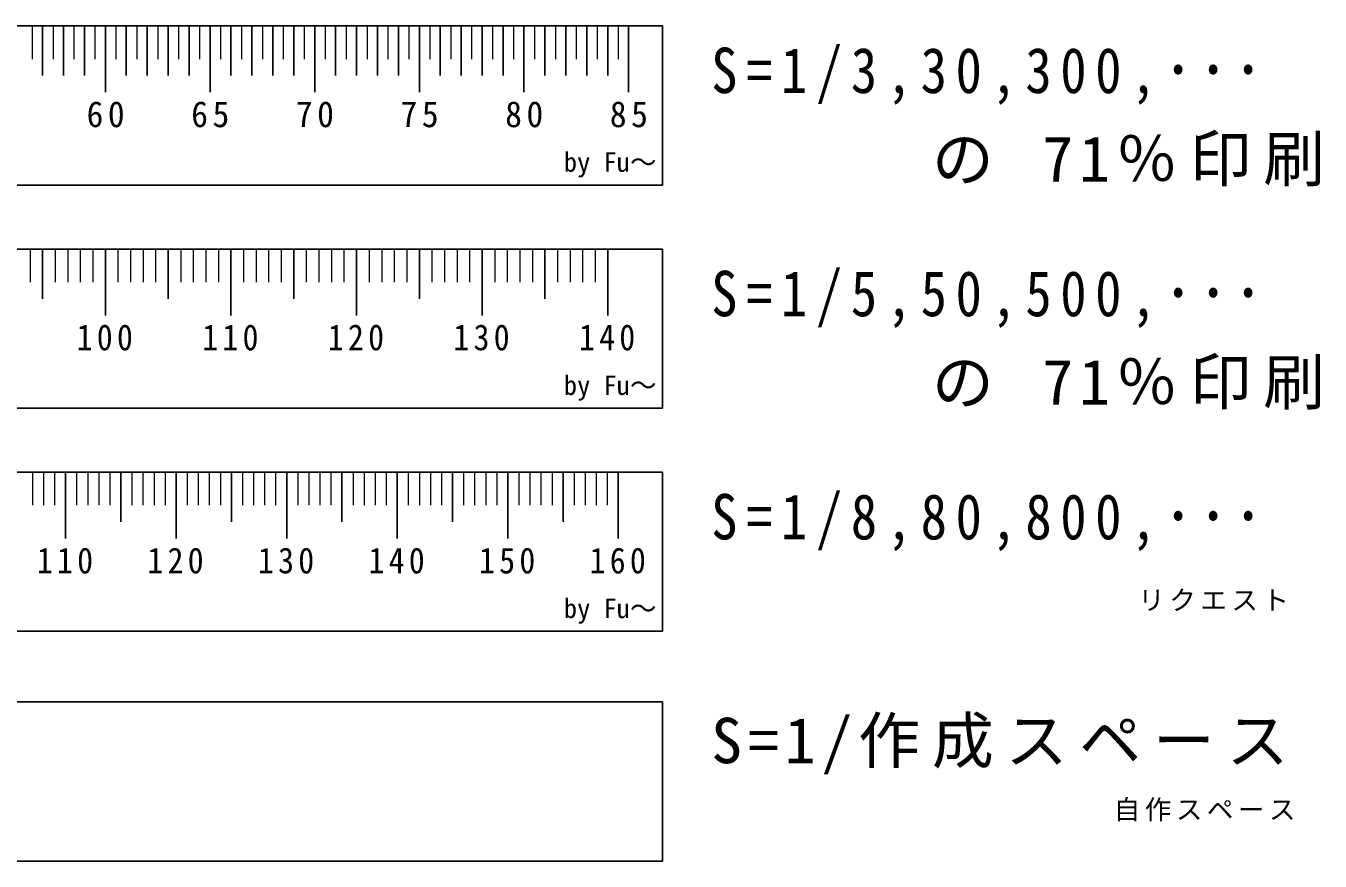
# Model space of a CAD drawing. Units: millimetres on the paper, with parts at other scales. Extents: x -141 to 144, y -102 to 104.
# Drawn here: x -2.6 to 143.7, y -101.5 to -7.1 of the extents above; entities that cross this region are included whole.
import ezdxf
from ezdxf.enums import TextEntityAlignment as Align

# ---------------------------------------------------------------- set-up
doc = ezdxf.new("R2010")
doc.units = ezdxf.units.MM
for name, color, linetype, lineweight in [('4-0', 7, 'Continuous', 25), ('5-0', 4, 'Continuous', 13), ('6-0', 4, 'Continuous', 13), ('7-0', 4, 'Continuous', 13), ('F-0', 7, 'Continuous', 25)]:
    doc.layers.add(name, color=color, linetype=linetype, lineweight=lineweight)
doc.styles.add('ＭＳ 明朝', font='')
doc.styles.get('ＭＳ 明朝').set_extended_font_data('MS Mincho')

msp = doc.modelspace()

# ---------------------------------------------------------------- linework, layer by layer
at = {"layer": '4-0', "color": 4, "lineweight": 13}
for p, q in [((-1.941, -7.054), (-1.941, -10.804)), ((0.426, -7.054), (0.426, -10.804)), ((2.793, -7.054), (2.793, -10.804)), ((5.159, -7.054), (5.159, -10.804)), ((7.526, -7.054), (7.526, -10.804)), ((9.893, -7.054), (9.893, -10.804)), ((12.259, -7.054), (12.259, -10.804)), ((14.626, -7.054), (14.626, -10.804)), ((16.993, -7.054), (16.993, -10.804)), ((19.359, -7.054), (19.359, -10.804)), ((21.726, -7.054), (21.726, -10.804)), ((24.093, -7.054), (24.093, -10.804)), ((26.459, -7.054), (26.459, -10.804)), ((28.826, -7.054), (28.826, -10.804)), ((31.193, -7.054), (31.193, -10.804)), ((33.559, -7.054), (33.559, -10.804)), ((35.926, -7.054), (35.926, -10.804)), ((38.293, -7.054), (38.293, -10.804)), ((40.659, -7.054), (40.659, -10.804)), ((43.026, -7.054), (43.026, -10.804)), ((45.393, -7.054), (45.393, -10.804)), ((47.759, -7.054), (47.759, -10.804)), ((50.126, -7.054), (50.126, -10.804)), ((52.493, -7.054), (52.493, -10.804)), ((54.859, -7.054), (54.859, -10.804)), ((57.226, -7.054), (57.226, -10.804)), ((59.593, -7.054), (59.593, -10.804)), ((61.959, -7.054), (61.959, -10.804)), ((64.326, -7.054), (64.326, -10.804))]:
    msp.add_line(p, q, dxfattribs=at)
at = {"layer": '4-0'}
for p, q in [((-0.757, -7.054), (-0.757, -12.679)), ((1.609, -7.054), (1.609, -12.679)), ((3.976, -7.054), (3.976, -12.679)), ((6.343, -7.054), (6.343, -14.554)), ((8.709, -7.054), (8.709, -12.679)), ((11.076, -7.054), (11.076, -12.679)), ((13.443, -7.054), (13.443, -12.679)), ((15.809, -7.054), (15.809, -12.679)), ((18.176, -7.054), (18.176, -14.554)), ((20.543, -7.054), (20.543, -12.679)), ((22.909, -7.054), (22.909, -12.679)), ((25.276, -7.054), (25.276, -12.679)), ((27.643, -7.054), (27.643, -12.679)), ((30.009, -7.054), (30.009, -14.554)), ((32.376, -7.054), (32.376, -12.679)), ((34.743, -7.054), (34.743, -12.679)), ((37.109, -7.054), (37.109, -12.679)), ((39.476, -7.054), (39.476, -12.679)), ((41.843, -7.054), (41.843, -14.554)), ((44.209, -7.054), (44.209, -12.679)), ((46.576, -7.054), (46.576, -12.679)), ((48.943, -7.054), (48.943, -12.679)), ((51.309, -7.054), (51.309, -12.679)), ((53.676, -7.054), (53.676, -14.554)), ((56.043, -7.054), (56.043, -12.679)), ((58.409, -7.054), (58.409, -12.679)), ((60.776, -7.054), (60.776, -12.679)), ((63.143, -7.054), (63.143, -12.679)), ((65.509, -7.054), (65.509, -14.554))]:
    msp.add_line(p, q, dxfattribs=at)
at = {"layer": '5-0'}
for p, q in [((-2.177, -32.292), (-2.177, -36.042)), ((0.663, -32.292), (0.663, -36.042)), ((2.083, -32.292), (2.083, -36.042)), ((3.503, -32.292), (3.503, -36.042)), ((4.923, -32.292), (4.923, -36.042)), ((7.763, -32.292), (7.763, -36.042)), ((9.183, -32.292), (9.183, -36.042)), ((10.603, -32.292), (10.603, -36.042)), ((12.023, -32.292), (12.023, -36.042)), ((14.863, -32.292), (14.863, -36.042)), ((16.283, -32.292), (16.283, -36.042)), ((17.703, -32.292), (17.703, -36.042)), ((19.123, -32.292), (19.123, -36.042)), ((21.963, -32.292), (21.963, -36.042)), ((23.383, -32.292), (23.383, -36.042)), ((24.803, -32.292), (24.803, -36.042)), ((26.223, -32.292), (26.223, -36.042)), ((29.063, -32.292), (29.063, -36.042)), ((30.483, -32.292), (30.483, -36.042)), ((31.903, -32.292), (31.903, -36.042)), ((33.323, -32.292), (33.323, -36.042)), ((36.163, -32.292), (36.163, -36.042)), ((37.583, -32.292), (37.583, -36.042)), ((39.003, -32.292), (39.003, -36.042)), ((40.423, -32.292), (40.423, -36.042)), ((43.263, -32.292), (43.263, -36.042)), ((44.683, -32.292), (44.683, -36.042)), ((46.103, -32.292), (46.103, -36.042)), ((47.523, -32.292), (47.523, -36.042)), ((50.363, -32.292), (50.363, -36.042)), ((51.783, -32.292), (51.783, -36.042)), ((53.203, -32.292), (53.203, -36.042)), ((54.623, -32.292), (54.623, -36.042)), ((57.463, -32.292), (57.463, -36.042)), ((58.883, -32.292), (58.883, -36.042)), ((60.303, -32.292), (60.303, -36.042)), ((61.723, -32.292), (61.723, -36.042))]:
    msp.add_line(p, q, dxfattribs=at)
at = {"layer": '5-0', "color": 7, "lineweight": 25}
for p, q in [((-0.757, -32.292), (-0.757, -37.917)), ((6.343, -32.292), (6.343, -39.792)), ((13.443, -32.292), (13.443, -37.917)), ((20.543, -32.292), (20.543, -39.792)), ((27.643, -32.292), (27.643, -37.917)), ((34.743, -32.292), (34.743, -39.792)), ((41.843, -32.292), (41.843, -37.917)), ((48.943, -32.292), (48.943, -39.792)), ((56.043, -32.292), (56.043, -37.917)), ((63.143, -32.292), (63.143, -39.792))]:
    msp.add_line(p, q, dxfattribs=at)
at = {"layer": '6-0'}
for p, q in [((-1.907, -57.53), (-1.907, -61.28)), ((-0.657, -57.53), (-0.657, -61.28)), ((0.593, -57.53), (0.593, -61.28)), ((3.093, -57.53), (3.093, -61.28)), ((4.343, -57.53), (4.343, -61.28)), ((5.593, -57.53), (5.593, -61.28)), ((6.843, -57.53), (6.843, -61.28)), ((9.343, -57.53), (9.343, -61.28)), ((10.593, -57.53), (10.593, -61.28)), ((11.843, -57.53), (11.843, -61.28)), ((13.093, -57.53), (13.093, -61.28)), ((15.593, -57.53), (15.593, -61.28)), ((16.843, -57.53), (16.843, -61.28)), ((18.093, -57.53), (18.093, -61.28)), ((19.343, -57.53), (19.343, -61.28)), ((21.843, -57.53), (21.843, -61.28)), ((23.093, -57.53), (23.093, -61.28)), ((24.343, -57.53), (24.343, -61.28)), ((25.593, -57.53), (25.593, -61.28)), ((28.093, -57.53), (28.093, -61.28)), ((29.343, -57.53), (29.343, -61.28)), ((30.593, -57.53), (30.593, -61.28)), ((31.843, -57.53), (31.843, -61.28)), ((34.343, -57.53), (34.343, -61.28)), ((35.593, -57.53), (35.593, -61.28)), ((36.843, -57.53), (36.843, -61.28)), ((38.093, -57.53), (38.093, -61.28)), ((40.593, -57.53), (40.593, -61.28)), ((41.843, -57.53), (41.843, -61.28)), ((43.093, -57.53), (43.093, -61.28)), ((44.343, -57.53), (44.343, -61.28)), ((46.843, -57.53), (46.843, -61.28)), ((48.093, -57.53), (48.093, -61.28)), ((49.343, -57.53), (49.343, -61.28)), ((50.593, -57.53), (50.593, -61.28)), ((53.093, -57.53), (53.093, -61.28)), ((54.343, -57.53), (54.343, -61.28)), ((55.593, -57.53), (55.593, -61.28)), ((56.843, -57.53), (56.843, -61.28)), ((59.343, -57.53), (59.343, -61.28)), ((60.593, -57.53), (60.593, -61.28)), ((61.843, -57.53), (61.843, -61.28)), ((63.093, -57.53), (63.093, -61.28))]:
    msp.add_line(p, q, dxfattribs=at)
at = {"layer": '6-0', "color": 7, "lineweight": 25}
for p, q in [((1.843, -57.53), (1.843, -65.03)), ((8.093, -57.53), (8.093, -63.155)), ((14.343, -57.53), (14.343, -65.03)), ((20.593, -57.53), (20.593, -63.155)), ((26.843, -57.53), (26.843, -65.03)), ((33.093, -57.53), (33.093, -63.155)), ((39.343, -57.53), (39.343, -65.03)), ((45.593, -57.53), (45.593, -63.155)), ((51.843, -57.53), (51.843, -65.03)), ((58.093, -57.53), (58.093, -63.155)), ((64.343, -57.53), (64.343, -65.03))]:
    msp.add_line(p, q, dxfattribs=at)
at = {"layer": 'F-0'}
for p, q in [((69.343, -7.054), (-140.657, -7.054)), ((69.343, -7.054), (69.343, -25.054)), ((69.343, -32.292), (-140.657, -32.292)), ((69.343, -32.292), (69.343, -50.292)), ((69.343, -57.53), (-140.657, -57.53)), ((69.343, -57.53), (69.343, -75.53)), ((-140.657, -75.53), (69.343, -75.53)), ((69.343, -83.52), (-140.657, -83.52)), ((69.343, -83.52), (69.343, -101.52))]:
    msp.add_line(p, q, dxfattribs=at)
for points in [[(-140.657, -7.054), (-140.657, -25.054), (69.343, -25.054)], [(-140.657, -32.292), (-140.657, -50.292), (69.343, -50.292)], [(-140.657, -83.52), (-140.657, -101.52), (69.343, -101.52)]]:
    msp.add_lwpolyline(points, dxfattribs=at)

# ---------------------------------------------------------------- texts
at = {"layer": '4-0', "color": 3, "char_height": 2.933, "attachment_point": 7, "style": 'ＭＳ 明朝'}
for s, insert in [('\\T1.27;\\W0.95;60', (4.218, -18.554)), ('\\T1.27;\\W0.95;65', (16.051, -18.554)), ('\\T1.27;\\W0.95;70', (27.884, -18.554)), ('\\T1.27;\\W0.95;75', (39.718, -18.554)), ('\\T1.27;\\W0.95;80', (51.551, -18.554)), ('\\T1.27;\\W0.95;85', (63.384, -18.554))]:
    msp.add_mtext(s, dxfattribs=dict(at, insert=insert))
at = {"layer": '5-0', "color": 3, "char_height": 2.933, "attachment_point": 7, "style": 'ＭＳ 明朝'}
for s, insert in [('\\T1.27;\\W0.9;100', (3.093, -43.792)), ('\\T1.27;\\W0.9;110', (17.293, -43.792)), ('\\T1.27;\\W0.9;120', (31.493, -43.792)), ('\\T1.27;\\W0.9;130', (45.693, -43.792)), ('\\T1.27;\\W0.9;140', (59.893, -43.792))]:
    msp.add_mtext(s, dxfattribs=dict(at, insert=insert))
at = {"layer": '6-0', "color": 3, "char_height": 2.933, "attachment_point": 7, "style": 'ＭＳ 明朝'}
for s, insert in [('\\T1.27;\\W0.9;110', (-1.407, -69.03)), ('\\T1.27;\\W0.9;120', (11.093, -69.03)), ('\\T1.27;\\W0.9;130', (23.593, -69.03)), ('\\T1.27;\\W0.9;140', (36.093, -69.03)), ('\\T1.27;\\W0.9;150', (48.593, -69.03)), ('\\T1.27;\\W0.9;160', (61.093, -69.03))]:
    msp.add_mtext(s, dxfattribs=dict(at, insert=insert))
at = {"layer": '7-0', "color": 7, "char_height": 2.199, "attachment_point": 7, "style": 'ＭＳ 明朝'}
for s, insert in [('\\T1.17;リクエスト', (123.135, -73.234)), ('\\T1.17;自作スペース', (120.363, -97.03))]:
    msp.add_mtext(s, dxfattribs=dict(at, insert=insert))
at = {"layer": 'F-0', "color": 4, "style": 'ＭＳ 明朝'}
for p in [(58.182, -24.219), (58.182, -49.457), (58.182, -74.695)]:
    msp.add_text('by Fu～', height=2.199, dxfattribs=at).set_placement(p, align=Align.BOTTOM_LEFT)
at = {"layer": 'F-0', "color": 2, "char_height": 5.132, "attachment_point": 7, "style": 'ＭＳ 明朝'}
for s, insert in [('\\T1.33;\\W0.85;S=1/3,30,300,･･･\\~', (74.851, -15.979)), ('\\T1.19;の\\~71％印刷', (99.802, -25.211)), ('\\T1.33;\\W0.85;S=1/5,50,500,･･･\\~', (74.851, -41.217)), ('\\T1.19;の\\~71％印刷', (99.802, -50.449)), ('\\T1.33;\\W0.85;S=1/8,80,800,･･･\\~', (74.851, -66.456)), ('\\T1.19;S=1/作成スペース', (74.851, -91.694))]:
    msp.add_mtext(s, dxfattribs=dict(at, insert=insert))

doc.saveas('drawing.dxf')
